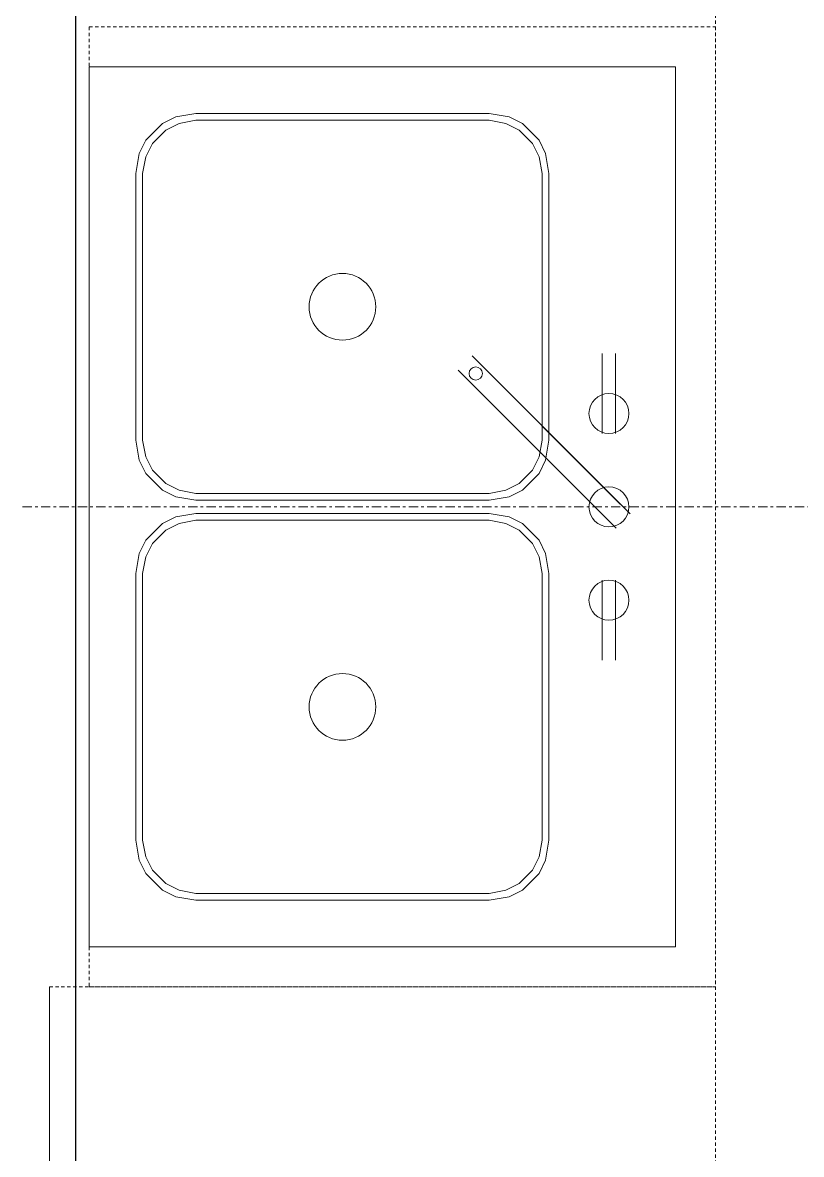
# Model space of a CAD drawing. Header units: inches. Extents: x 23 to 747, y 16 to 1065.
# Drawn here: x 170.58 to 199.8, y 717.11 to 759.55 of the extents above; entities that cross this region are included whole.
import ezdxf

# ---------------------------------------------------------------- set-up
doc = ezdxf.new("R2010")
doc.units = ezdxf.units.IN
doc.header["$MEASUREMENT"] = 0
doc.linetypes.add('HIDDEN2', pattern=[0.1875, 0.125, -0.0625])
doc.linetypes.add('WIRE3', pattern=[0.59, 0.35, -0.12, 0, -0.12])
doc.layers.add('CABS-FLOORPLAN', color=4, linetype='Continuous')
doc.layers.add('ELECTRICAL WIRING', color=137, linetype='WIRE3')
doc.layers.add('L1', color=251, linetype='Continuous', lineweight=13)

msp = doc.modelspace()

# ---------------------------------------------------------------- linework, layer by layer
at = {"layer": 'CABS-FLOORPLAN', "color": 4}
for p, q in [((172.58, 687.379, 0), (172.574, 795.404, -0.815)), ((172.58, 687.379, 0), (172.574, 795.404, -0.815)), ((172.58, 695.402, -0.724), (172.58, 756.373, -0.724)), ((172.58, 695.402, -0.724), (172.58, 756.373, -0.724))]:
    msp.add_line(p, q, dxfattribs=at)
at = {"layer": 'ELECTRICAL WIRING', "linetype": 'WIRE3', "lineweight": 0}
msp.add_line((170.577, 741.391, -0.408), (229.025, 741.391, -0.408), dxfattribs=at)
msp.add_line((170.577, 741.391, -0.408), (229.025, 741.391, -0.408), dxfattribs=at)
at = {"layer": 'L1', "linetype": 'HIDDEN2'}
for p, q in [((196.574, 795.404, -0.815), (196.58, 687.379, 0)), ((196.574, 795.404, -0.815), (196.58, 687.379, 0)), ((173.08, 759.391, -0.408), (196.58, 759.391, -0.408)), ((173.08, 759.391, -0.408), (173.08, 757.891, -0.408)), ((173.08, 759.391, -0.408), (196.58, 759.391, -0.408)), ((173.08, 759.391, -0.408), (173.08, 757.891, -0.408)), ((196.58, 759.391, -0.012), (196.58, 723.391, -1.212)), ((196.58, 759.391, -0.012), (196.58, 723.391, -1.212)), ((173.08, 724.891, -0.408), (173.08, 723.391, -0.408)), ((173.08, 724.891, -0.408), (173.08, 723.391, -0.408)), ((171.58, 723.391, -0.408), (196.58, 723.391, -0.408)), ((171.58, 723.391, -0.408), (196.58, 723.391, -0.408)), ((173.08, 723.391, -0.408), (196.58, 723.391, -0.408)), ((173.08, 723.391, -0.408), (196.58, 723.391, -0.408))]:
    msp.add_line(p, q, dxfattribs=at)
at = {"layer": 'L1'}
for p, q in [((173.08, 724.891, -0.408), (173.08, 757.891, -0.408)), ((173.08, 757.891, -0.408), (195.08, 757.891, -0.408)), ((173.08, 724.891, -0.408), (173.08, 757.891, -0.408)), ((173.08, 757.891, -0.408), (195.08, 757.891, -0.408)), ((195.08, 757.891, -0.408), (195.08, 724.891, -0.408)), ((195.08, 757.891, -0.408), (195.08, 724.891, -0.408)), ((176.33, 756.016, -0.158), (177.08, 756.141, -0.158)), ((176.33, 756.016, -0.158), (177.08, 756.141, -0.158)), ((188.83, 756.016, -0.158), (188.08, 756.141, -0.158)), ((188.83, 756.016, -0.158), (188.08, 756.141, -0.158)), ((175.205, 755.141, -0.158), (175.83, 755.766, -0.158)), ((175.205, 755.141, -0.158), (175.83, 755.766, -0.158)), ((175.83, 755.766, -0.158), (176.33, 756.016, -0.158)), ((175.83, 755.766, -0.158), (176.33, 756.016, -0.158)), ((175.955, 755.516, -8.408), (176.455, 755.766, -8.408)), ((175.955, 755.516, -0.408), (176.455, 755.766, -0.408)), ((175.955, 755.516, -8.408), (176.455, 755.766, -8.408)), ((175.955, 755.516, -0.408), (176.455, 755.766, -0.408)), ((176.455, 755.766, -8.408), (177.08, 755.891, -8.408)), ((176.455, 755.766, -0.408), (177.08, 755.891, -0.408)), ((176.455, 755.766, -8.408), (177.08, 755.891, -8.408)), ((176.455, 755.766, -0.408), (177.08, 755.891, -0.408)), ((177.08, 755.891, -8.408), (188.08, 755.891, -8.408)), ((177.08, 755.891, -8.408), (188.08, 755.891, -8.408)), ((188.08, 755.891, -8.408), (188.705, 755.766, -8.408)), ((188.705, 755.766, -0.408), (188.08, 755.891, -0.408)), ((188.08, 755.891, -8.408), (188.705, 755.766, -8.408)), ((188.705, 755.766, -0.408), (188.08, 755.891, -0.408)), ((188.705, 755.766, -8.408), (189.205, 755.516, -8.408)), ((189.205, 755.516, -0.408), (188.705, 755.766, -0.408)), ((188.705, 755.766, -8.408), (189.205, 755.516, -8.408)), ((189.205, 755.516, -0.408), (188.705, 755.766, -0.408)), ((189.33, 755.766, -0.158), (188.83, 756.016, -0.158)), ((189.33, 755.766, -0.158), (188.83, 756.016, -0.158)), ((189.955, 755.141, -0.158), (189.33, 755.766, -0.158)), ((189.955, 755.141, -0.158), (189.33, 755.766, -0.158)), ((175.455, 755.016, -8.408), (175.955, 755.516, -8.408)), ((175.455, 755.016, -0.408), (175.955, 755.516, -0.408)), ((175.455, 755.016, -8.408), (175.955, 755.516, -8.408)), ((175.455, 755.016, -0.408), (175.955, 755.516, -0.408)), ((189.205, 755.516, -8.408), (189.705, 755.016, -8.408)), ((189.705, 755.016, -0.408), (189.205, 755.516, -0.408)), ((189.205, 755.516, -8.408), (189.705, 755.016, -8.408)), ((189.705, 755.016, -0.408), (189.205, 755.516, -0.408)), ((174.955, 754.641, -0.158), (175.205, 755.141, -0.158)), ((174.955, 754.641, -0.158), (175.205, 755.141, -0.158)), ((175.205, 754.516, -8.408), (175.455, 755.016, -8.408)), ((175.205, 754.516, -0.408), (175.455, 755.016, -0.408)), ((175.205, 754.516, -8.408), (175.455, 755.016, -8.408)), ((175.205, 754.516, -0.408), (175.455, 755.016, -0.408)), ((189.705, 755.016, -8.408), (189.955, 754.516, -8.408)), ((189.955, 754.516, -0.408), (189.705, 755.016, -0.408)), ((189.705, 755.016, -8.408), (189.955, 754.516, -8.408)), ((189.955, 754.516, -0.408), (189.705, 755.016, -0.408)), ((190.205, 754.641, -0.158), (189.955, 755.141, -0.158)), ((190.205, 754.641, -0.158), (189.955, 755.141, -0.158)), ((174.83, 753.891, -0.158), (174.955, 754.641, -0.158)), ((174.83, 753.891, -0.158), (174.955, 754.641, -0.158)), ((175.08, 753.891, -8.408), (175.205, 754.516, -8.408)), ((175.08, 753.891, -0.408), (175.205, 754.516, -0.408)), ((175.08, 753.891, -8.408), (175.205, 754.516, -8.408)), ((175.08, 753.891, -0.408), (175.205, 754.516, -0.408)), ((189.955, 754.516, -8.408), (190.08, 753.891, -8.408)), ((190.08, 753.891, -0.408), (189.955, 754.516, -0.408)), ((189.955, 754.516, -8.408), (190.08, 753.891, -8.408)), ((190.08, 753.891, -0.408), (189.955, 754.516, -0.408)), ((190.33, 753.891, -0.158), (190.205, 754.641, -0.158)), ((190.33, 753.891, -0.158), (190.205, 754.641, -0.158)), ((175.08, 743.891, -8.408), (175.08, 753.891, -8.408)), ((175.08, 743.891, -8.408), (175.08, 753.891, -8.408)), ((190.08, 753.891, -8.408), (190.08, 743.891, -8.408)), ((190.08, 753.891, -8.408), (190.08, 743.891, -8.408)), ((174.83, 743.891, -0.158), (174.955, 743.141, -0.158)), ((174.83, 743.891, -0.158), (174.955, 743.141, -0.158)), ((175.205, 743.266, -8.408), (175.08, 743.891, -8.408)), ((175.08, 743.891, -0.408), (175.205, 743.266, -0.408)), ((175.205, 743.266, -8.408), (175.08, 743.891, -8.408)), ((175.08, 743.891, -0.408), (175.205, 743.266, -0.408)), ((190.08, 743.891, -8.408), (189.955, 743.266, -8.408)), ((190.08, 743.891, -0.408), (189.955, 743.266, -0.408)), ((190.08, 743.891, -8.408), (189.955, 743.266, -8.408)), ((190.08, 743.891, -0.408), (189.955, 743.266, -0.408)), ((190.33, 743.891, -0.158), (190.205, 743.141, -0.158)), ((190.33, 743.891, -0.158), (190.205, 743.141, -0.158)), ((174.955, 743.141, -0.158), (175.205, 742.641, -0.158)), ((174.955, 743.141, -0.158), (175.205, 742.641, -0.158)), ((175.455, 742.766, -8.408), (175.205, 743.266, -8.408)), ((175.205, 743.266, -0.408), (175.455, 742.766, -0.408)), ((175.455, 742.766, -8.408), (175.205, 743.266, -8.408)), ((175.205, 743.266, -0.408), (175.455, 742.766, -0.408)), ((189.955, 743.266, -8.408), (189.705, 742.766, -8.408)), ((189.955, 743.266, -0.408), (189.705, 742.766, -0.408)), ((189.955, 743.266, -8.408), (189.705, 742.766, -8.408)), ((189.955, 743.266, -0.408), (189.705, 742.766, -0.408)), ((190.205, 743.141, -0.158), (189.955, 742.641, -0.158)), ((190.205, 743.141, -0.158), (189.955, 742.641, -0.158)), ((175.205, 742.641, -0.158), (175.83, 742.016, -0.158)), ((175.205, 742.641, -0.158), (175.83, 742.016, -0.158)), ((175.955, 742.266, -8.408), (175.455, 742.766, -8.408)), ((175.455, 742.766, -0.408), (175.955, 742.266, -0.408)), ((175.955, 742.266, -8.408), (175.455, 742.766, -8.408)), ((175.455, 742.766, -0.408), (175.955, 742.266, -0.408)), ((189.705, 742.766, -8.408), (189.205, 742.266, -8.408)), ((189.705, 742.766, -0.408), (189.205, 742.266, -0.408)), ((189.705, 742.766, -8.408), (189.205, 742.266, -8.408)), ((189.705, 742.766, -0.408), (189.205, 742.266, -0.408)), ((189.955, 742.641, -0.158), (189.33, 742.016, -0.158)), ((189.955, 742.641, -0.158), (189.33, 742.016, -0.158)), ((176.455, 742.016, -8.408), (175.955, 742.266, -8.408)), ((175.955, 742.266, -0.408), (176.455, 742.016, -0.408)), ((176.455, 742.016, -8.408), (175.955, 742.266, -8.408)), ((175.955, 742.266, -0.408), (176.455, 742.016, -0.408)), ((189.205, 742.266, -8.408), (188.705, 742.016, -8.408)), ((189.205, 742.266, -0.408), (188.705, 742.016, -0.408)), ((189.205, 742.266, -8.408), (188.705, 742.016, -8.408)), ((189.205, 742.266, -0.408), (188.705, 742.016, -0.408)), ((175.83, 742.016, -0.158), (176.33, 741.766, -0.158)), ((175.83, 742.016, -0.158), (176.33, 741.766, -0.158)), ((176.33, 741.766, -0.158), (177.08, 741.641, -0.158)), ((176.33, 741.766, -0.158), (177.08, 741.641, -0.158)), ((177.08, 741.891, -8.408), (176.455, 742.016, -8.408)), ((176.455, 742.016, -0.408), (177.08, 741.891, -0.408)), ((177.08, 741.891, -8.408), (176.455, 742.016, -8.408)), ((176.455, 742.016, -0.408), (177.08, 741.891, -0.408)), ((188.08, 741.891, -8.408), (177.08, 741.891, -8.408)), ((188.08, 741.891, -8.408), (177.08, 741.891, -8.408)), ((188.705, 742.016, -8.408), (188.08, 741.891, -8.408)), ((188.705, 742.016, -0.408), (188.08, 741.891, -0.408)), ((188.705, 742.016, -8.408), (188.08, 741.891, -8.408)), ((188.705, 742.016, -0.408), (188.08, 741.891, -0.408)), ((188.83, 741.766, -0.158), (188.08, 741.641, -0.158)), ((188.83, 741.766, -0.158), (188.08, 741.641, -0.158)), ((189.33, 742.016, -0.158), (188.83, 741.766, -0.158)), ((189.33, 742.016, -0.158), (188.83, 741.766, -0.158)), ((175.83, 740.766, -0.158), (176.33, 741.016, -0.158)), ((175.83, 740.766, -0.158), (176.33, 741.016, -0.158)), ((176.33, 741.016, -0.158), (177.08, 741.141, -0.158)), ((176.33, 741.016, -0.158), (177.08, 741.141, -0.158)), ((176.455, 740.766, -8.408), (177.08, 740.891, -8.408)), ((176.455, 740.766, -0.408), (177.08, 740.891, -0.408)), ((176.455, 740.766, -8.408), (177.08, 740.891, -8.408)), ((176.455, 740.766, -0.408), (177.08, 740.891, -0.408)), ((188.08, 741.141, -0.158), (177.08, 741.141, -0.158)), ((188.08, 741.141, -0.158), (177.08, 741.141, -0.158)), ((177.08, 740.891, -8.408), (188.08, 740.891, -8.408)), ((177.08, 740.891, -8.408), (188.08, 740.891, -8.408)), ((188.83, 741.016, -0.158), (188.08, 741.141, -0.158)), ((188.83, 741.016, -0.158), (188.08, 741.141, -0.158)), ((188.08, 740.891, -8.408), (188.705, 740.766, -8.408)), ((188.705, 740.766, -0.408), (188.08, 740.891, -0.408)), ((188.08, 740.891, -8.408), (188.705, 740.766, -8.408)), ((188.705, 740.766, -0.408), (188.08, 740.891, -0.408)), ((189.33, 740.766, -0.158), (188.83, 741.016, -0.158)), ((189.33, 740.766, -0.158), (188.83, 741.016, -0.158)), ((175.205, 740.141, -0.158), (175.83, 740.766, -0.158)), ((175.205, 740.141, -0.158), (175.83, 740.766, -0.158)), ((175.455, 740.016, -8.408), (175.955, 740.516, -8.408)), ((175.455, 740.016, -0.408), (175.955, 740.516, -0.408)), ((175.455, 740.016, -8.408), (175.955, 740.516, -8.408)), ((175.455, 740.016, -0.408), (175.955, 740.516, -0.408)), ((175.955, 740.516, -8.408), (176.455, 740.766, -8.408)), ((175.955, 740.516, -0.408), (176.455, 740.766, -0.408)), ((175.955, 740.516, -8.408), (176.455, 740.766, -8.408)), ((175.955, 740.516, -0.408), (176.455, 740.766, -0.408)), ((188.705, 740.766, -8.408), (189.205, 740.516, -8.408)), ((189.205, 740.516, -0.408), (188.705, 740.766, -0.408)), ((188.705, 740.766, -8.408), (189.205, 740.516, -8.408)), ((189.205, 740.516, -0.408), (188.705, 740.766, -0.408)), ((189.205, 740.516, -8.408), (189.705, 740.016, -8.408)), ((189.705, 740.016, -0.408), (189.205, 740.516, -0.408)), ((189.205, 740.516, -8.408), (189.705, 740.016, -8.408)), ((189.705, 740.016, -0.408), (189.205, 740.516, -0.408)), ((189.955, 740.141, -0.158), (189.33, 740.766, -0.158)), ((189.955, 740.141, -0.158), (189.33, 740.766, -0.158)), ((174.955, 739.641, -0.158), (175.205, 740.141, -0.158)), ((174.955, 739.641, -0.158), (175.205, 740.141, -0.158)), ((175.205, 739.516, -8.408), (175.455, 740.016, -8.408)), ((175.205, 739.516, -0.408), (175.455, 740.016, -0.408)), ((175.205, 739.516, -8.408), (175.455, 740.016, -8.408)), ((175.205, 739.516, -0.408), (175.455, 740.016, -0.408)), ((189.705, 740.016, -8.408), (189.955, 739.516, -8.408)), ((189.955, 739.516, -0.408), (189.705, 740.016, -0.408)), ((189.705, 740.016, -8.408), (189.955, 739.516, -8.408)), ((189.955, 739.516, -0.408), (189.705, 740.016, -0.408)), ((190.205, 739.641, -0.158), (189.955, 740.141, -0.158)), ((190.205, 739.641, -0.158), (189.955, 740.141, -0.158)), ((174.83, 738.891, -0.158), (174.955, 739.641, -0.158)), ((174.83, 738.891, -0.158), (174.955, 739.641, -0.158)), ((190.33, 738.891, -0.158), (190.205, 739.641, -0.158)), ((190.33, 738.891, -0.158), (190.205, 739.641, -0.158)), ((175.08, 738.891, -8.408), (175.205, 739.516, -8.408)), ((175.08, 738.891, -0.408), (175.205, 739.516, -0.408)), ((175.08, 738.891, -8.408), (175.205, 739.516, -8.408)), ((175.08, 738.891, -0.408), (175.205, 739.516, -0.408)), ((189.955, 739.516, -8.408), (190.08, 738.891, -8.408)), ((190.08, 738.891, -0.408), (189.955, 739.516, -0.408)), ((189.955, 739.516, -8.408), (190.08, 738.891, -8.408)), ((190.08, 738.891, -0.408), (189.955, 739.516, -0.408)), ((174.83, 738.891, -0.158), (174.83, 728.891, -0.158)), ((174.83, 738.891, -0.158), (174.83, 728.891, -0.158)), ((175.08, 728.891, -8.408), (175.08, 738.891, -8.408)), ((175.08, 728.891, -8.408), (175.08, 738.891, -8.408)), ((190.08, 738.891, -8.408), (190.08, 728.891, -8.408)), ((190.08, 738.891, -8.408), (190.08, 728.891, -8.408)), ((190.33, 728.891, -0.158), (190.33, 738.891, -0.158)), ((190.33, 728.891, -0.158), (190.33, 738.891, -0.158)), ((174.83, 728.891, -0.158), (174.955, 728.141, -0.158)), ((174.83, 728.891, -0.158), (174.955, 728.141, -0.158)), ((175.205, 728.266, -8.408), (175.08, 728.891, -8.408)), ((175.08, 728.891, -0.408), (175.205, 728.266, -0.408)), ((175.205, 728.266, -8.408), (175.08, 728.891, -8.408)), ((175.08, 728.891, -0.408), (175.205, 728.266, -0.408)), ((190.08, 728.891, -8.408), (189.955, 728.266, -8.408)), ((190.08, 728.891, -0.408), (189.955, 728.266, -0.408)), ((190.08, 728.891, -8.408), (189.955, 728.266, -8.408)), ((190.08, 728.891, -0.408), (189.955, 728.266, -0.408)), ((190.33, 728.891, -0.158), (190.205, 728.141, -0.158)), ((190.33, 728.891, -0.158), (190.205, 728.141, -0.158)), ((174.955, 728.141, -0.158), (175.205, 727.641, -0.158)), ((174.955, 728.141, -0.158), (175.205, 727.641, -0.158)), ((175.455, 727.766, -8.408), (175.205, 728.266, -8.408)), ((175.205, 728.266, -0.408), (175.455, 727.766, -0.408)), ((175.455, 727.766, -8.408), (175.205, 728.266, -8.408)), ((175.205, 728.266, -0.408), (175.455, 727.766, -0.408)), ((189.955, 728.266, -8.408), (189.705, 727.766, -8.408)), ((189.955, 728.266, -0.408), (189.705, 727.766, -0.408)), ((189.955, 728.266, -8.408), (189.705, 727.766, -8.408)), ((189.955, 728.266, -0.408), (189.705, 727.766, -0.408)), ((190.205, 728.141, -0.158), (189.955, 727.641, -0.158)), ((190.205, 728.141, -0.158), (189.955, 727.641, -0.158)), ((175.955, 727.266, -8.408), (175.455, 727.766, -8.408)), ((175.455, 727.766, -0.408), (175.955, 727.266, -0.408)), ((175.955, 727.266, -8.408), (175.455, 727.766, -8.408)), ((175.455, 727.766, -0.408), (175.955, 727.266, -0.408)), ((189.705, 727.766, -8.408), (189.205, 727.266, -8.408)), ((189.705, 727.766, -0.408), (189.205, 727.266, -0.408)), ((189.705, 727.766, -8.408), (189.205, 727.266, -8.408)), ((189.705, 727.766, -0.408), (189.205, 727.266, -0.408)), ((175.205, 727.641, -0.158), (175.83, 727.016, -0.158)), ((175.205, 727.641, -0.158), (175.83, 727.016, -0.158)), ((189.955, 727.641, -0.158), (189.33, 727.016, -0.158)), ((189.955, 727.641, -0.158), (189.33, 727.016, -0.158)), ((175.83, 727.016, -0.158), (176.33, 726.766, -0.158)), ((175.83, 727.016, -0.158), (176.33, 726.766, -0.158)), ((176.455, 727.016, -8.408), (175.955, 727.266, -8.408)), ((175.955, 727.266, -0.408), (176.455, 727.016, -0.408)), ((176.455, 727.016, -8.408), (175.955, 727.266, -8.408)), ((175.955, 727.266, -0.408), (176.455, 727.016, -0.408)), ((177.08, 726.891, -8.408), (176.455, 727.016, -8.408)), ((176.455, 727.016, -0.408), (177.08, 726.891, -0.408)), ((177.08, 726.891, -8.408), (176.455, 727.016, -8.408)), ((176.455, 727.016, -0.408), (177.08, 726.891, -0.408)), ((188.08, 726.891, -8.408), (177.08, 726.891, -8.408)), ((188.08, 726.891, -8.408), (177.08, 726.891, -8.408)), ((188.705, 727.016, -8.408), (188.08, 726.891, -8.408)), ((188.705, 727.016, -0.408), (188.08, 726.891, -0.408)), ((188.705, 727.016, -8.408), (188.08, 726.891, -8.408)), ((188.705, 727.016, -0.408), (188.08, 726.891, -0.408)), ((189.205, 727.266, -8.408), (188.705, 727.016, -8.408)), ((189.205, 727.266, -0.408), (188.705, 727.016, -0.408)), ((189.205, 727.266, -8.408), (188.705, 727.016, -8.408)), ((189.205, 727.266, -0.408), (188.705, 727.016, -0.408)), ((189.33, 727.016, -0.158), (188.83, 726.766, -0.158)), ((189.33, 727.016, -0.158), (188.83, 726.766, -0.158)), ((176.33, 726.766, -0.158), (177.08, 726.641, -0.158)), ((176.33, 726.766, -0.158), (177.08, 726.641, -0.158)), ((188.83, 726.766, -0.158), (188.08, 726.641, -0.158)), ((188.83, 726.766, -0.158), (188.08, 726.641, -0.158)), ((195.08, 724.891, -0.408), (173.08, 724.891, -0.408)), ((195.08, 724.891, -0.408), (173.08, 724.891, -0.408)), ((171.58, 723.391, -0.408), (171.58, 699.391, -0.408)), ((171.58, 723.391, -0.408), (171.58, 699.391, -0.408))]:
    msp.add_line(p, q, dxfattribs=at)
at = {"layer": 'L1', "extrusion": (-0.707107, -0.707107, -2e-16)}
for p, q in [((187.453, 747.048, 2.592), (187.453, 747.048, 1.842)), ((187.453, 747.048, 1.842), (192.314, 742.187, 1.842)), ((192.668, 741.833, 2.592), (187.453, 747.048, 2.592)), ((187.453, 747.048, 2.592), (187.453, 747.048, 1.842)), ((187.453, 747.048, 1.842), (192.314, 742.187, 1.842)), ((192.668, 741.833, 2.592), (187.453, 747.048, 2.592)), ((192.314, 742.187, 1.092), (193.375, 741.126, 1.092)), ((192.314, 742.187, 1.842), (192.314, 742.187, 1.092)), ((192.314, 742.187, 1.092), (193.375, 741.126, 1.092)), ((192.314, 742.187, 1.842), (192.314, 742.187, 1.092)), ((193.375, 741.126, 1.092), (192.668, 741.833, 2.592)), ((193.375, 741.126, 1.092), (192.668, 741.833, 2.592))]:
    msp.add_line(p, q, dxfattribs=at)
at = {"layer": 'L1', "extrusion": (-1, 1e-16, -2e-16)}
for p, q in [((192.83, 747.141, 1.092), (192.83, 744.141, 1.092)), ((192.83, 747.141, 1.592), (192.83, 747.141, 1.092)), ((192.83, 744.141, 1.592), (192.83, 747.141, 1.592)), ((192.83, 747.141, 1.092), (192.83, 744.141, 1.092)), ((192.83, 747.141, 1.592), (192.83, 747.141, 1.092)), ((192.83, 744.141, 1.592), (192.83, 747.141, 1.592)), ((192.83, 744.141, 1.092), (192.83, 744.141, 1.592)), ((192.83, 744.141, 1.092), (192.83, 744.141, 1.592))]:
    msp.add_line(p, q, dxfattribs=at)
at = {"layer": 'L1', "extrusion": (1, 1e-16, -2e-16)}
for p, q in [((192.33, 735.641, 1.092), (192.33, 738.641, 1.092)), ((192.33, 738.641, 1.592), (192.33, 735.641, 1.592)), ((192.33, 738.641, 1.092), (192.33, 738.641, 1.592)), ((192.33, 735.641, 1.092), (192.33, 738.641, 1.092)), ((192.33, 738.641, 1.592), (192.33, 735.641, 1.592)), ((192.33, 738.641, 1.092), (192.33, 738.641, 1.592)), ((192.33, 735.641, 1.592), (192.33, 735.641, 1.092)), ((192.33, 735.641, 1.592), (192.33, 735.641, 1.092))]:
    msp.add_line(p, q, dxfattribs=at)
at = {"layer": 'L1'}
for centre, radius in [((187.58, 746.391, 1.342), 0.25), ((187.58, 746.391, 1.342), 0.25), ((192.58, 744.891, 0.092), 0.75), ((192.58, 744.891, 0.092), 0.75), ((192.58, 741.391, 0.092), 0.75), ((192.58, 741.391, 0.092), 0.75), ((192.58, 737.891, 0.092), 0.75), ((192.58, 737.891, 0.092), 0.75)]:
    msp.add_circle(centre, radius, dxfattribs=at)
for centre, start, end in [((182.58, 748.891, -8.408), 90, 270), ((182.58, 748.891, -8.408), 90, 270), ((182.58, 748.891, -8.408), 270, 90), ((182.58, 748.891, -8.408), 270, 90), ((182.58, 733.891, -8.408), 90, 270), ((182.58, 733.891, -8.408), 90, 270), ((182.58, 733.891, -8.408), 270, 90), ((182.58, 733.891, -8.408), 270, 90)]:
    msp.add_arc(centre, 1.25, start, end, dxfattribs=at)
for points, invisible_edges in [([(173.08, 757.891, -0.158), (173.08, 757.891, -0.158), (173.08, 756.641, -0.158), (175.205, 755.141, -0.158)], 12), ([(174.08, 757.891, -0.158), (173.08, 757.891, -0.158), (175.205, 755.141, -0.158), (175.83, 755.766, -0.158)], 10), ([(173.08, 757.891, -0.158), (173.08, 757.891, -0.158), (173.08, 756.641, -0.158), (175.205, 755.141, -0.158)], 12), ([(174.08, 757.891, -0.158), (173.08, 757.891, -0.158), (175.205, 755.141, -0.158), (175.83, 755.766, -0.158)], 10), ([(175.58, 757.891, -0.158), (174.08, 757.891, -0.158), (175.83, 755.766, -0.158), (176.33, 756.016, -0.158)], 10), ([(175.58, 757.891, -0.158), (174.08, 757.891, -0.158), (175.83, 755.766, -0.158), (176.33, 756.016, -0.158)], 10), ([(177.08, 757.891, -0.158), (175.58, 757.891, -0.158), (176.33, 756.016, -0.158), (177.08, 756.141, -0.158)], 10), ([(177.08, 757.891, -0.158), (175.58, 757.891, -0.158), (176.33, 756.016, -0.158), (177.08, 756.141, -0.158)], 10), ([(177.08, 756.141, -0.158), (177.08, 757.891, -0.158), (188.08, 757.891, -0.158), (188.08, 756.141, -0.158)], 5), ([(177.08, 756.141, -0.158), (177.08, 757.891, -0.158), (188.08, 757.891, -0.158), (188.08, 756.141, -0.158)], 5), ([(177.08, 756.141, -0.158), (177.08, 757.891, -0.158), (188.08, 757.891, -0.158), (188.08, 756.141, -0.158)], 5), ([(177.08, 756.141, -0.158), (177.08, 757.891, -0.158), (188.08, 757.891, -0.158), (188.08, 756.141, -0.158)], 5), ([(188.83, 756.016, -0.158), (189.455, 757.891, -0.158), (188.08, 757.891, -0.158), (188.08, 756.141, -0.158)], 5), ([(188.83, 756.016, -0.158), (189.455, 757.891, -0.158), (188.08, 757.891, -0.158), (188.08, 756.141, -0.158)], 5), ([(189.455, 757.891, -0.158), (191.58, 757.891, -0.158), (189.33, 755.766, -0.158), (188.83, 756.016, -0.158)], 10), ([(189.455, 757.891, -0.158), (191.58, 757.891, -0.158), (189.33, 755.766, -0.158), (188.83, 756.016, -0.158)], 10), ([(191.58, 757.891, -0.158), (195.08, 757.891, -0.158), (189.955, 755.141, -0.158), (189.33, 755.766, -0.158)], 10), ([(191.58, 757.891, -0.158), (195.08, 757.891, -0.158), (189.955, 755.141, -0.158), (189.33, 755.766, -0.158)], 10), ([(195.08, 757.891, -0.158), (195.08, 755.016, -0.158), (190.205, 754.641, -0.158), (189.955, 755.141, -0.158)], 10), ([(195.08, 757.891, -0.158), (195.08, 755.016, -0.158), (190.205, 754.641, -0.158), (189.955, 755.141, -0.158)], 10), ([(173.08, 756.641, -0.158), (173.08, 755.016, -0.158), (174.955, 754.641, -0.158), (175.205, 755.141, -0.158)], 10), ([(173.08, 756.641, -0.158), (173.08, 755.016, -0.158), (174.955, 754.641, -0.158), (175.205, 755.141, -0.158)], 10), ([(177.08, 755.891, -0.408), (177.08, 756.141, -0.158), (176.33, 756.016, -0.158), (176.455, 755.766, -0.408)], 5), ([(177.08, 755.891, -0.408), (177.08, 756.141, -0.158), (176.33, 756.016, -0.158), (176.455, 755.766, -0.408)], 5), ([(188.08, 756.141, -0.158), (177.08, 756.141, -0.158), (177.08, 755.891, -0.408), (188.08, 755.891, -0.408)], 10), ([(188.08, 756.141, -0.158), (177.08, 756.141, -0.158), (177.08, 755.891, -0.408), (188.08, 755.891, -0.408)], 10), ([(188.08, 755.891, -0.408), (188.08, 756.141, -0.158), (188.83, 756.016, -0.158), (188.705, 755.766, -0.408)], 5), ([(188.08, 755.891, -0.408), (188.08, 756.141, -0.158), (188.83, 756.016, -0.158), (188.705, 755.766, -0.408)], 5), ([(175.455, 755.016, -0.408), (175.955, 755.516, -0.408), (175.83, 755.766, -0.158), (175.205, 755.141, -0.158)], 10), ([(175.455, 755.016, -0.408), (175.955, 755.516, -0.408), (175.83, 755.766, -0.158), (175.205, 755.141, -0.158)], 10), ([(176.455, 755.766, -0.408), (176.33, 756.016, -0.158), (175.83, 755.766, -0.158), (175.955, 755.516, -0.408)], 5), ([(176.455, 755.766, -0.408), (176.33, 756.016, -0.158), (175.83, 755.766, -0.158), (175.955, 755.516, -0.408)], 5), ([(188.705, 755.766, -0.408), (188.83, 756.016, -0.158), (189.33, 755.766, -0.158), (189.205, 755.516, -0.408)], 5), ([(188.705, 755.766, -0.408), (188.83, 756.016, -0.158), (189.33, 755.766, -0.158), (189.205, 755.516, -0.408)], 5), ([(189.705, 755.016, -0.408), (189.205, 755.516, -0.408), (189.33, 755.766, -0.158), (189.955, 755.141, -0.158)], 10), ([(189.705, 755.016, -0.408), (189.205, 755.516, -0.408), (189.33, 755.766, -0.158), (189.955, 755.141, -0.158)], 10), ([(174.955, 754.641, -0.158), (173.08, 755.016, -0.158), (173.08, 753.891, -0.158), (174.83, 753.891, -0.158)], 5), ([(174.955, 754.641, -0.158), (173.08, 755.016, -0.158), (173.08, 753.891, -0.158), (174.83, 753.891, -0.158)], 5), ([(175.205, 754.516, -0.408), (175.455, 755.016, -0.408), (175.205, 755.141, -0.158), (174.955, 754.641, -0.158)], 10), ([(175.205, 754.516, -0.408), (175.455, 755.016, -0.408), (175.205, 755.141, -0.158), (174.955, 754.641, -0.158)], 10), ([(189.955, 754.516, -0.408), (189.705, 755.016, -0.408), (189.955, 755.141, -0.158), (190.205, 754.641, -0.158)], 10), ([(189.955, 754.516, -0.408), (189.705, 755.016, -0.408), (189.955, 755.141, -0.158), (190.205, 754.641, -0.158)], 10), ([(190.205, 754.641, -0.158), (195.08, 755.016, -0.158), (195.08, 753.891, -0.158), (190.33, 753.891, -0.158)], 5), ([(190.205, 754.641, -0.158), (195.08, 755.016, -0.158), (195.08, 753.891, -0.158), (190.33, 753.891, -0.158)], 5), ([(175.205, 754.516, -0.408), (174.955, 754.641, -0.158), (174.83, 753.891, -0.158), (175.08, 753.891, -0.408)], 5), ([(175.205, 754.516, -0.408), (174.955, 754.641, -0.158), (174.83, 753.891, -0.158), (175.08, 753.891, -0.408)], 5), ([(189.955, 754.516, -0.408), (190.205, 754.641, -0.158), (190.33, 753.891, -0.158), (190.08, 753.891, -0.408)], 5), ([(189.955, 754.516, -0.408), (190.205, 754.641, -0.158), (190.33, 753.891, -0.158), (190.08, 753.891, -0.408)], 5), ([(173.08, 753.891, -0.158), (173.08, 728.891, -0.158), (174.83, 728.891, -0.158), (174.83, 753.891, -0.158)], 14), ([(173.08, 753.891, -0.158), (173.08, 728.891, -0.158), (174.83, 728.891, -0.158), (174.83, 753.891, -0.158)], 14), ([(174.83, 753.891, -0.158), (174.83, 743.891, -0.158), (175.08, 743.891, -0.408), (175.08, 753.891, -0.408)], 10), ([(174.83, 753.891, -0.158), (174.83, 743.891, -0.158), (175.08, 743.891, -0.408), (175.08, 753.891, -0.408)], 10), ([(190.33, 753.891, -0.158), (190.33, 743.891, -0.158), (190.08, 743.891, -0.408), (190.08, 753.891, -0.408)], 10), ([(190.33, 753.891, -0.158), (190.33, 743.891, -0.158), (190.08, 743.891, -0.408), (190.08, 753.891, -0.408)], 10), ([(190.33, 728.891, -0.158), (195.08, 728.891, -0.158), (195.08, 753.891, -0.158), (190.33, 753.891, -0.158)], 13), ([(190.33, 728.891, -0.158), (195.08, 728.891, -0.158), (195.08, 753.891, -0.158), (190.33, 753.891, -0.158)], 13), ([(175.205, 743.266, -0.408), (174.955, 743.141, -0.158), (174.83, 743.891, -0.158), (175.08, 743.891, -0.408)], 5), ([(174.955, 743.141, -0.158), (174.955, 743.141, -0.158), (174.83, 741.391, -0.158), (174.83, 743.891, -0.158)], 6), ([(175.205, 743.266, -0.408), (174.955, 743.141, -0.158), (174.83, 743.891, -0.158), (175.08, 743.891, -0.408)], 5), ([(174.955, 743.141, -0.158), (174.955, 743.141, -0.158), (174.83, 741.391, -0.158), (174.83, 743.891, -0.158)], 6), ([(189.955, 743.266, -0.408), (190.205, 743.141, -0.158), (190.33, 743.891, -0.158), (190.08, 743.891, -0.408)], 5), ([(189.955, 743.266, -0.408), (190.205, 743.141, -0.158), (190.33, 743.891, -0.158), (190.08, 743.891, -0.408)], 5), ([(190.205, 743.141, -0.158), (190.205, 743.141, -0.158), (190.33, 741.391, -0.158), (190.33, 743.891, -0.158)], 6), ([(190.205, 743.141, -0.158), (190.205, 743.141, -0.158), (190.33, 741.391, -0.158), (190.33, 743.891, -0.158)], 6), ([(175.205, 742.641, -0.158), (175.205, 742.641, -0.158), (174.83, 741.391, -0.158), (174.955, 743.141, -0.158)], 6), ([(175.205, 742.641, -0.158), (175.205, 742.641, -0.158), (174.83, 741.391, -0.158), (174.955, 743.141, -0.158)], 6), ([(175.205, 743.266, -0.408), (175.455, 742.766, -0.408), (175.205, 742.641, -0.158), (174.955, 743.141, -0.158)], 10), ([(175.205, 743.266, -0.408), (175.455, 742.766, -0.408), (175.205, 742.641, -0.158), (174.955, 743.141, -0.158)], 10), ([(189.955, 743.266, -0.408), (189.705, 742.766, -0.408), (189.955, 742.641, -0.158), (190.205, 743.141, -0.158)], 10), ([(189.955, 743.266, -0.408), (189.705, 742.766, -0.408), (189.955, 742.641, -0.158), (190.205, 743.141, -0.158)], 10), ([(189.955, 742.641, -0.158), (189.955, 742.641, -0.158), (190.33, 741.391, -0.158), (190.205, 743.141, -0.158)], 6), ([(189.955, 742.641, -0.158), (189.955, 742.641, -0.158), (190.33, 741.391, -0.158), (190.205, 743.141, -0.158)], 6), ([(175.83, 742.016, -0.158), (175.83, 742.016, -0.158), (174.83, 741.391, -0.158), (175.205, 742.641, -0.158)], 6), ([(175.83, 742.016, -0.158), (175.83, 742.016, -0.158), (174.83, 741.391, -0.158), (175.205, 742.641, -0.158)], 6), ([(175.455, 742.766, -0.408), (175.955, 742.266, -0.408), (175.83, 742.016, -0.158), (175.205, 742.641, -0.158)], 10), ([(175.455, 742.766, -0.408), (175.955, 742.266, -0.408), (175.83, 742.016, -0.158), (175.205, 742.641, -0.158)], 10), ([(189.705, 742.766, -0.408), (189.205, 742.266, -0.408), (189.33, 742.016, -0.158), (189.955, 742.641, -0.158)], 10), ([(189.705, 742.766, -0.408), (189.205, 742.266, -0.408), (189.33, 742.016, -0.158), (189.955, 742.641, -0.158)], 10), ([(189.33, 742.016, -0.158), (189.33, 742.016, -0.158), (190.33, 741.391, -0.158), (189.955, 742.641, -0.158)], 6), ([(189.33, 742.016, -0.158), (189.33, 742.016, -0.158), (190.33, 741.391, -0.158), (189.955, 742.641, -0.158)], 6), ([(176.455, 742.016, -0.408), (176.33, 741.766, -0.158), (175.83, 742.016, -0.158), (175.955, 742.266, -0.408)], 5), ([(176.455, 742.016, -0.408), (176.33, 741.766, -0.158), (175.83, 742.016, -0.158), (175.955, 742.266, -0.408)], 5), ([(188.705, 742.016, -0.408), (188.83, 741.766, -0.158), (189.33, 742.016, -0.158), (189.205, 742.266, -0.408)], 5), ([(188.705, 742.016, -0.408), (188.83, 741.766, -0.158), (189.33, 742.016, -0.158), (189.205, 742.266, -0.408)], 5), ([(175.83, 740.766, -0.158), (175.83, 740.766, -0.158), (174.83, 741.391, -0.158), (175.83, 742.016, -0.158)], 14), ([(175.83, 740.766, -0.158), (175.83, 740.766, -0.158), (174.83, 741.391, -0.158), (175.83, 742.016, -0.158)], 14), ([(176.33, 741.766, -0.158), (176.33, 741.016, -0.158), (175.83, 740.766, -0.158), (175.83, 742.016, -0.158)], 5), ([(176.33, 741.766, -0.158), (176.33, 741.016, -0.158), (175.83, 740.766, -0.158), (175.83, 742.016, -0.158)], 5), ([(177.08, 741.891, -0.408), (177.08, 741.641, -0.158), (176.33, 741.766, -0.158), (176.455, 742.016, -0.408)], 5), ([(177.08, 741.891, -0.408), (177.08, 741.641, -0.158), (176.33, 741.766, -0.158), (176.455, 742.016, -0.408)], 5), ([(177.08, 741.141, -0.158), (176.33, 741.016, -0.158), (176.33, 741.766, -0.158), (177.08, 741.641, -0.158)], 10), ([(177.08, 741.141, -0.158), (176.33, 741.016, -0.158), (176.33, 741.766, -0.158), (177.08, 741.641, -0.158)], 10), ([(188.08, 741.641, -0.158), (177.08, 741.641, -0.158), (177.08, 741.891, -0.408), (188.08, 741.891, -0.408)], 10), ([(188.08, 741.641, -0.158), (177.08, 741.641, -0.158), (177.08, 741.891, -0.408), (188.08, 741.891, -0.408)], 10), ([(188.08, 741.891, -0.408), (188.08, 741.641, -0.158), (188.83, 741.766, -0.158), (188.705, 742.016, -0.408)], 5), ([(188.08, 741.891, -0.408), (188.08, 741.641, -0.158), (188.83, 741.766, -0.158), (188.705, 742.016, -0.408)], 5), ([(188.08, 741.141, -0.158), (188.83, 741.016, -0.158), (188.83, 741.766, -0.158), (188.08, 741.641, -0.158)], 10), ([(188.08, 741.141, -0.158), (188.83, 741.016, -0.158), (188.83, 741.766, -0.158), (188.08, 741.641, -0.158)], 10), ([(188.83, 741.766, -0.158), (188.83, 741.016, -0.158), (189.33, 740.766, -0.158), (189.33, 742.016, -0.158)], 5), ([(188.83, 741.766, -0.158), (188.83, 741.016, -0.158), (189.33, 740.766, -0.158), (189.33, 742.016, -0.158)], 5), ([(189.33, 740.766, -0.158), (189.33, 740.766, -0.158), (190.33, 741.391, -0.158), (189.33, 742.016, -0.158)], 14), ([(189.33, 740.766, -0.158), (189.33, 740.766, -0.158), (190.33, 741.391, -0.158), (189.33, 742.016, -0.158)], 14), ([(174.955, 739.641, -0.158), (174.955, 739.641, -0.158), (174.83, 741.391, -0.158), (174.83, 738.891, -0.158)], 6), ([(175.205, 740.141, -0.158), (175.205, 740.141, -0.158), (174.83, 741.391, -0.158), (174.955, 739.641, -0.158)], 6), ([(175.83, 740.766, -0.158), (175.83, 740.766, -0.158), (174.83, 741.391, -0.158), (175.205, 740.141, -0.158)], 6), ([(174.955, 739.641, -0.158), (174.955, 739.641, -0.158), (174.83, 741.391, -0.158), (174.83, 738.891, -0.158)], 6), ([(175.205, 740.141, -0.158), (175.205, 740.141, -0.158), (174.83, 741.391, -0.158), (174.955, 739.641, -0.158)], 6), ([(175.83, 740.766, -0.158), (175.83, 740.766, -0.158), (174.83, 741.391, -0.158), (175.205, 740.141, -0.158)], 6), ([(177.08, 741.141, -0.158), (188.08, 741.141, -0.158), (188.08, 741.641, -0.158), (177.08, 741.641, -0.158)], 10), ([(177.08, 741.141, -0.158), (188.08, 741.141, -0.158), (188.08, 741.641, -0.158), (177.08, 741.641, -0.158)], 10), ([(189.33, 740.766, -0.158), (189.33, 740.766, -0.158), (190.33, 741.391, -0.158), (189.955, 740.141, -0.158)], 6), ([(189.33, 740.766, -0.158), (189.33, 740.766, -0.158), (190.33, 741.391, -0.158), (189.955, 740.141, -0.158)], 6), ([(189.955, 740.141, -0.158), (189.955, 740.141, -0.158), (190.33, 741.391, -0.158), (190.205, 739.641, -0.158)], 6), ([(189.955, 740.141, -0.158), (189.955, 740.141, -0.158), (190.33, 741.391, -0.158), (190.205, 739.641, -0.158)], 6), ([(190.205, 739.641, -0.158), (190.205, 739.641, -0.158), (190.33, 741.391, -0.158), (190.33, 738.891, -0.158)], 6), ([(190.205, 739.641, -0.158), (190.205, 739.641, -0.158), (190.33, 741.391, -0.158), (190.33, 738.891, -0.158)], 6), ([(176.455, 740.766, -0.408), (176.33, 741.016, -0.158), (175.83, 740.766, -0.158), (175.955, 740.516, -0.408)], 5), ([(176.455, 740.766, -0.408), (176.33, 741.016, -0.158), (175.83, 740.766, -0.158), (175.955, 740.516, -0.408)], 5), ([(177.08, 740.891, -0.408), (177.08, 741.141, -0.158), (176.33, 741.016, -0.158), (176.455, 740.766, -0.408)], 5), ([(177.08, 740.891, -0.408), (177.08, 741.141, -0.158), (176.33, 741.016, -0.158), (176.455, 740.766, -0.408)], 5), ([(188.08, 741.141, -0.158), (177.08, 741.141, -0.158), (177.08, 740.891, -0.408), (188.08, 740.891, -0.408)], 10), ([(188.08, 741.141, -0.158), (177.08, 741.141, -0.158), (177.08, 740.891, -0.408), (188.08, 740.891, -0.408)], 10), ([(188.08, 740.891, -0.408), (188.08, 741.141, -0.158), (188.83, 741.016, -0.158), (188.705, 740.766, -0.408)], 5), ([(188.08, 740.891, -0.408), (188.08, 741.141, -0.158), (188.83, 741.016, -0.158), (188.705, 740.766, -0.408)], 5), ([(188.705, 740.766, -0.408), (188.83, 741.016, -0.158), (189.33, 740.766, -0.158), (189.205, 740.516, -0.408)], 5), ([(188.705, 740.766, -0.408), (188.83, 741.016, -0.158), (189.33, 740.766, -0.158), (189.205, 740.516, -0.408)], 5), ([(175.455, 740.016, -0.408), (175.955, 740.516, -0.408), (175.83, 740.766, -0.158), (175.205, 740.141, -0.158)], 10), ([(175.455, 740.016, -0.408), (175.955, 740.516, -0.408), (175.83, 740.766, -0.158), (175.205, 740.141, -0.158)], 10), ([(189.705, 740.016, -0.408), (189.205, 740.516, -0.408), (189.33, 740.766, -0.158), (189.955, 740.141, -0.158)], 10), ([(189.705, 740.016, -0.408), (189.205, 740.516, -0.408), (189.33, 740.766, -0.158), (189.955, 740.141, -0.158)], 10), ([(175.205, 739.516, -0.408), (175.455, 740.016, -0.408), (175.205, 740.141, -0.158), (174.955, 739.641, -0.158)], 10), ([(175.205, 739.516, -0.408), (175.455, 740.016, -0.408), (175.205, 740.141, -0.158), (174.955, 739.641, -0.158)], 10), ([(189.955, 739.516, -0.408), (189.705, 740.016, -0.408), (189.955, 740.141, -0.158), (190.205, 739.641, -0.158)], 10), ([(189.955, 739.516, -0.408), (189.705, 740.016, -0.408), (189.955, 740.141, -0.158), (190.205, 739.641, -0.158)], 10), ([(175.205, 739.516, -0.408), (174.955, 739.641, -0.158), (174.83, 738.891, -0.158), (175.08, 738.891, -0.408)], 5), ([(175.205, 739.516, -0.408), (174.955, 739.641, -0.158), (174.83, 738.891, -0.158), (175.08, 738.891, -0.408)], 5), ([(189.955, 739.516, -0.408), (190.205, 739.641, -0.158), (190.33, 738.891, -0.158), (190.08, 738.891, -0.408)], 5), ([(189.955, 739.516, -0.408), (190.205, 739.641, -0.158), (190.33, 738.891, -0.158), (190.08, 738.891, -0.408)], 5), ([(174.83, 738.891, -0.158), (174.83, 728.891, -0.158), (175.08, 728.891, -0.408), (175.08, 738.891, -0.408)], 11), ([(174.83, 738.891, -0.158), (174.83, 728.891, -0.158), (175.08, 728.891, -0.408), (175.08, 738.891, -0.408)], 11), ([(190.33, 738.891, -0.158), (190.33, 728.891, -0.158), (190.08, 728.891, -0.408), (190.08, 738.891, -0.408)], 10), ([(190.33, 738.891, -0.158), (190.33, 728.891, -0.158), (190.08, 728.891, -0.408), (190.08, 738.891, -0.408)], 10), ([(174.955, 728.141, -0.158), (173.08, 727.766, -0.158), (173.08, 728.891, -0.158), (174.83, 728.891, -0.158)], 5), ([(174.955, 728.141, -0.158), (173.08, 727.766, -0.158), (173.08, 728.891, -0.158), (174.83, 728.891, -0.158)], 5), ([(175.205, 728.266, -0.408), (174.955, 728.141, -0.158), (174.83, 728.891, -0.158), (175.08, 728.891, -0.408)], 5), ([(175.205, 728.266, -0.408), (174.955, 728.141, -0.158), (174.83, 728.891, -0.158), (175.08, 728.891, -0.408)], 5), ([(189.955, 728.266, -0.408), (190.205, 728.141, -0.158), (190.33, 728.891, -0.158), (190.08, 728.891, -0.408)], 5), ([(189.955, 728.266, -0.408), (190.205, 728.141, -0.158), (190.33, 728.891, -0.158), (190.08, 728.891, -0.408)], 5), ([(190.205, 728.141, -0.158), (195.08, 727.766, -0.158), (195.08, 728.891, -0.158), (190.33, 728.891, -0.158)], 5), ([(190.205, 728.141, -0.158), (195.08, 727.766, -0.158), (195.08, 728.891, -0.158), (190.33, 728.891, -0.158)], 5), ([(173.08, 726.141, -0.158), (173.08, 727.766, -0.158), (174.955, 728.141, -0.158), (175.205, 727.641, -0.158)], 10), ([(173.08, 726.141, -0.158), (173.08, 727.766, -0.158), (174.955, 728.141, -0.158), (175.205, 727.641, -0.158)], 10), ([(175.205, 728.266, -0.408), (175.455, 727.766, -0.408), (175.205, 727.641, -0.158), (174.955, 728.141, -0.158)], 10), ([(175.205, 728.266, -0.408), (175.455, 727.766, -0.408), (175.205, 727.641, -0.158), (174.955, 728.141, -0.158)], 10), ([(189.955, 728.266, -0.408), (189.705, 727.766, -0.408), (189.955, 727.641, -0.158), (190.205, 728.141, -0.158)], 10), ([(189.955, 728.266, -0.408), (189.705, 727.766, -0.408), (189.955, 727.641, -0.158), (190.205, 728.141, -0.158)], 10), ([(195.08, 724.891, -0.158), (195.08, 727.766, -0.158), (190.205, 728.141, -0.158), (189.955, 727.641, -0.158)], 10), ([(195.08, 724.891, -0.158), (195.08, 727.766, -0.158), (190.205, 728.141, -0.158), (189.955, 727.641, -0.158)], 10), ([(175.455, 727.766, -0.408), (175.955, 727.266, -0.408), (175.83, 727.016, -0.158), (175.205, 727.641, -0.158)], 10), ([(175.455, 727.766, -0.408), (175.955, 727.266, -0.408), (175.83, 727.016, -0.158), (175.205, 727.641, -0.158)], 10), ([(189.705, 727.766, -0.408), (189.205, 727.266, -0.408), (189.33, 727.016, -0.158), (189.955, 727.641, -0.158)], 10), ([(189.705, 727.766, -0.408), (189.205, 727.266, -0.408), (189.33, 727.016, -0.158), (189.955, 727.641, -0.158)], 10), ([(174.08, 724.891, -0.158), (173.08, 724.891, -0.158), (175.205, 727.641, -0.158), (175.83, 727.016, -0.158)], 10), ([(173.08, 724.891, -0.158), (173.08, 724.891, -0.158), (173.08, 726.141, -0.158), (175.205, 727.641, -0.158)], 12), ([(174.08, 724.891, -0.158), (173.08, 724.891, -0.158), (175.205, 727.641, -0.158), (175.83, 727.016, -0.158)], 10), ([(173.08, 724.891, -0.158), (173.08, 724.891, -0.158), (173.08, 726.141, -0.158), (175.205, 727.641, -0.158)], 12), ([(191.58, 724.891, -0.158), (195.08, 724.891, -0.158), (189.955, 727.641, -0.158), (189.33, 727.016, -0.158)], 10), ([(191.58, 724.891, -0.158), (195.08, 724.891, -0.158), (189.955, 727.641, -0.158), (189.33, 727.016, -0.158)], 10), ([(175.58, 724.891, -0.158), (174.08, 724.891, -0.158), (175.83, 727.016, -0.158), (176.33, 726.766, -0.158)], 10), ([(175.58, 724.891, -0.158), (174.08, 724.891, -0.158), (175.83, 727.016, -0.158), (176.33, 726.766, -0.158)], 10), ([(176.455, 727.016, -0.408), (176.33, 726.766, -0.158), (175.83, 727.016, -0.158), (175.955, 727.266, -0.408)], 5), ([(176.455, 727.016, -0.408), (176.33, 726.766, -0.158), (175.83, 727.016, -0.158), (175.955, 727.266, -0.408)], 5), ([(177.08, 726.891, -0.408), (177.08, 726.641, -0.158), (176.33, 726.766, -0.158), (176.455, 727.016, -0.408)], 5), ([(177.08, 726.891, -0.408), (177.08, 726.641, -0.158), (176.33, 726.766, -0.158), (176.455, 727.016, -0.408)], 5), ([(188.08, 726.641, -0.158), (177.08, 726.641, -0.158), (177.08, 726.891, -0.408), (188.08, 726.891, -0.408)], 10), ([(188.08, 726.641, -0.158), (177.08, 726.641, -0.158), (177.08, 726.891, -0.408), (188.08, 726.891, -0.408)], 10), ([(188.08, 726.891, -0.408), (188.08, 726.641, -0.158), (188.83, 726.766, -0.158), (188.705, 727.016, -0.408)], 5), ([(188.08, 726.891, -0.408), (188.08, 726.641, -0.158), (188.83, 726.766, -0.158), (188.705, 727.016, -0.408)], 5), ([(188.705, 727.016, -0.408), (188.83, 726.766, -0.158), (189.33, 727.016, -0.158), (189.205, 727.266, -0.408)], 5), ([(188.705, 727.016, -0.408), (188.83, 726.766, -0.158), (189.33, 727.016, -0.158), (189.205, 727.266, -0.408)], 5), ([(189.455, 724.891, -0.158), (191.58, 724.891, -0.158), (189.33, 727.016, -0.158), (188.83, 726.766, -0.158)], 10), ([(189.455, 724.891, -0.158), (191.58, 724.891, -0.158), (189.33, 727.016, -0.158), (188.83, 726.766, -0.158)], 10), ([(177.08, 724.891, -0.158), (175.58, 724.891, -0.158), (176.33, 726.766, -0.158), (177.08, 726.641, -0.158)], 10), ([(177.08, 724.891, -0.158), (175.58, 724.891, -0.158), (176.33, 726.766, -0.158), (177.08, 726.641, -0.158)], 10), ([(177.08, 726.641, -0.158), (177.08, 724.891, -0.158), (188.08, 724.891, -0.158), (188.08, 726.641, -0.158)], 5), ([(177.08, 726.641, -0.158), (177.08, 724.891, -0.158), (188.08, 724.891, -0.158), (188.08, 726.641, -0.158)], 5), ([(188.83, 726.766, -0.158), (189.455, 724.891, -0.158), (188.08, 724.891, -0.158), (188.08, 726.641, -0.158)], 5), ([(188.83, 726.766, -0.158), (189.455, 724.891, -0.158), (188.08, 724.891, -0.158), (188.08, 726.641, -0.158)], 5)]:
    msp.add_3dface(points, dxfattribs=dict(at, invisible_edges=invisible_edges))
for points in [[(187.453, 747.048, 2.592), (187.453, 747.048, 1.842), (193.022, 741.48, 1.842), (192.668, 741.833, 2.592)], [(187.453, 747.048, 2.592), (187.453, 747.048, 1.842), (193.022, 741.48, 1.842), (192.668, 741.833, 2.592)], [(192.33, 747.141, 1.092), (192.33, 744.141, 1.092), (192.33, 744.141, 1.592), (192.33, 747.141, 1.592)], [(192.33, 747.141, 1.092), (192.33, 744.141, 1.092), (192.33, 744.141, 1.592), (192.33, 747.141, 1.592)], [(192.83, 747.141, 1.092), (192.83, 744.141, 1.092), (192.83, 744.141, 1.592), (192.83, 747.141, 1.592)], [(192.83, 747.141, 1.092), (192.83, 744.141, 1.092), (192.83, 744.141, 1.592), (192.83, 747.141, 1.592)], [(186.923, 746.518, 2.592), (186.923, 746.518, 1.842), (192.491, 740.949, 1.842), (192.138, 741.303, 2.592)], [(186.923, 746.518, 2.592), (186.923, 746.518, 1.842), (192.491, 740.949, 1.842), (192.138, 741.303, 2.592)], [(193.375, 741.126, 1.092), (192.314, 742.187, 1.092), (192.314, 742.187, 1.842), (193.022, 741.48, 1.842)], [(193.375, 741.126, 1.092), (192.314, 742.187, 1.092), (192.314, 742.187, 1.842), (193.022, 741.48, 1.842)], [(192.845, 740.596, 1.092), (191.784, 741.656, 1.092), (191.784, 741.656, 1.842), (192.491, 740.949, 1.842)], [(192.845, 740.596, 1.092), (191.784, 741.656, 1.092), (191.784, 741.656, 1.842), (192.491, 740.949, 1.842)], [(192.33, 735.641, 1.092), (192.33, 738.641, 1.092), (192.33, 738.641, 1.592), (192.33, 735.641, 1.592)], [(192.33, 735.641, 1.092), (192.33, 738.641, 1.092), (192.33, 738.641, 1.592), (192.33, 735.641, 1.592)], [(192.83, 735.641, 1.092), (192.83, 738.641, 1.092), (192.83, 738.641, 1.592), (192.83, 735.641, 1.592)], [(192.83, 735.641, 1.092), (192.83, 738.641, 1.092), (192.83, 738.641, 1.592), (192.83, 735.641, 1.592)]]:
    msp.add_3dface(points, dxfattribs=at)

doc.saveas('drawing.dxf')
